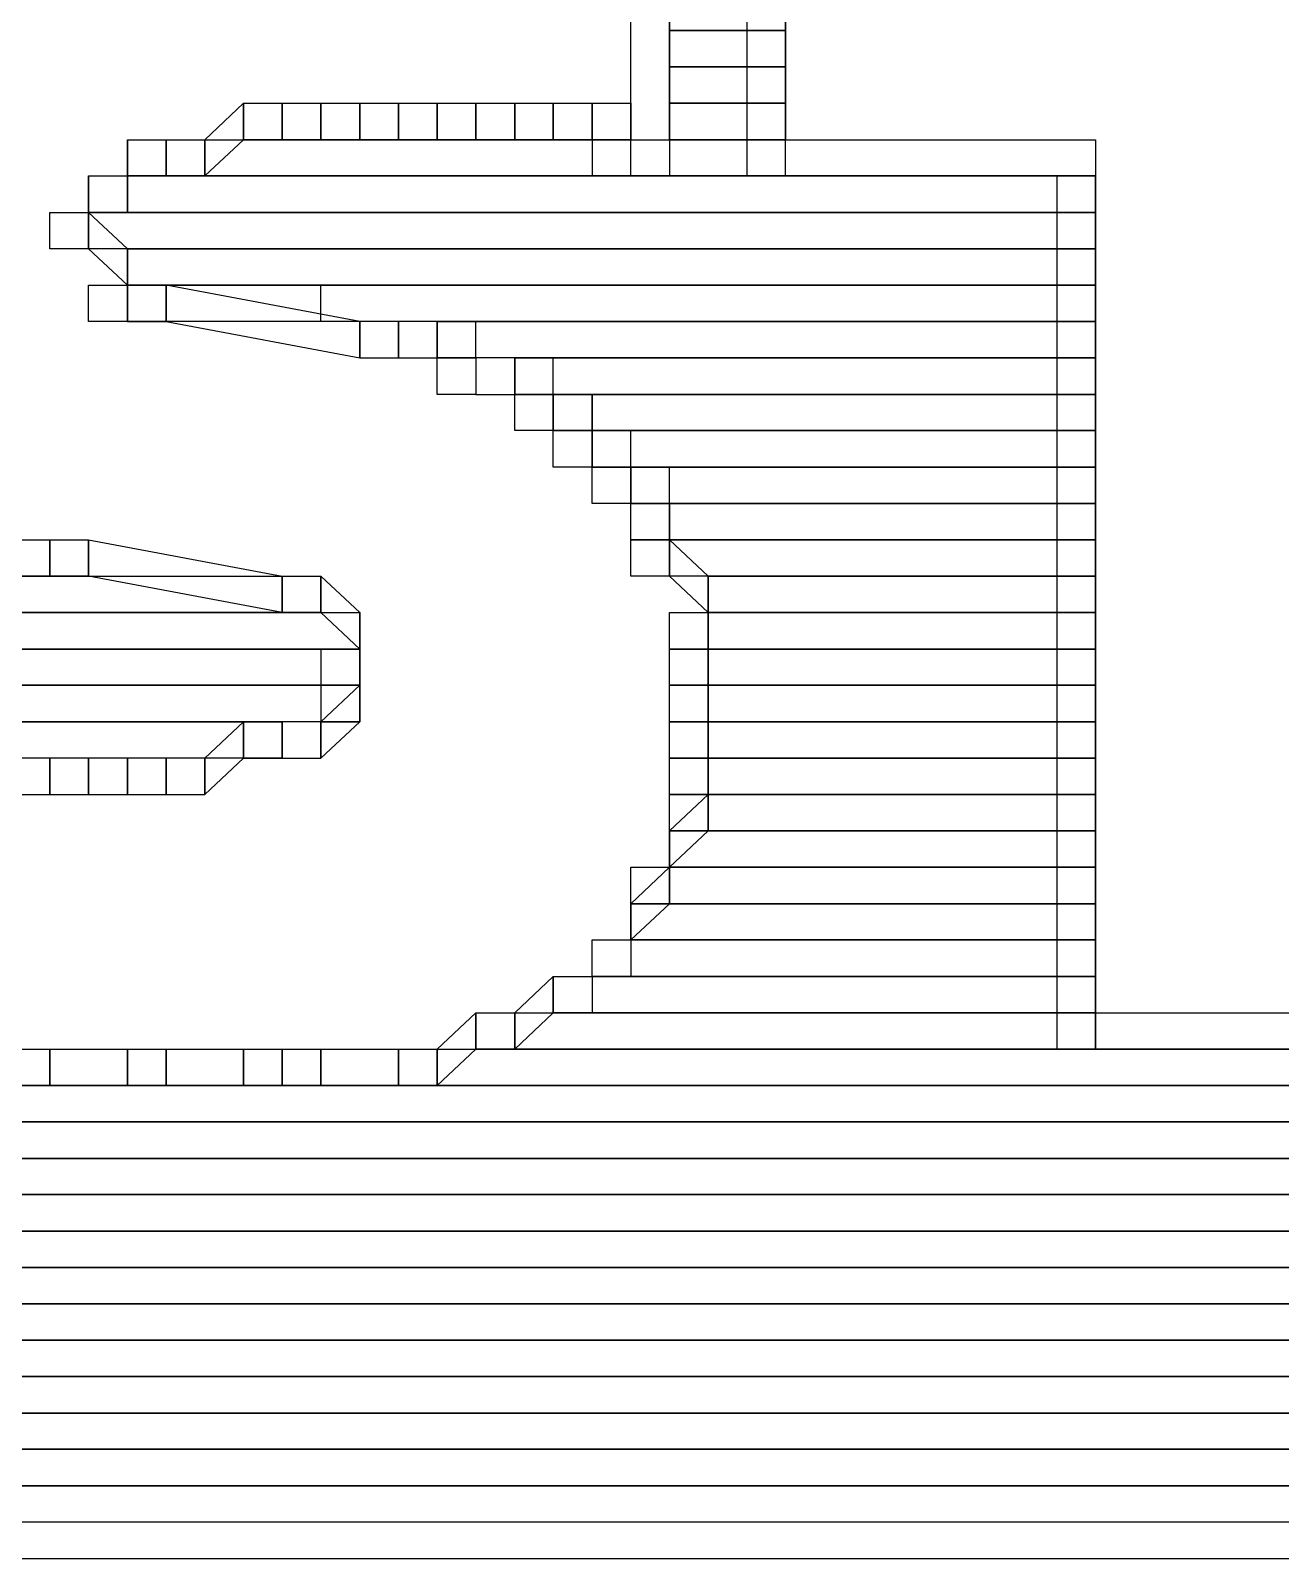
# Model space of a CAD drawing. Extents: x 0 to 841, y 0 to 594.
# Drawn here: x 676.16 to 682.89, y 97.95 to 106.17 of the extents above; entities that cross this region are included whole.
import ezdxf

# ---------------------------------------------------------------- set-up
doc = ezdxf.new("R2010")
doc.units = 0
doc.layers.add('01-LIN-025-A', color=7, linetype='Continuous')

msp = doc.modelspace()

# ---------------------------------------------------------------- linework, layer by layer
at = {"layer": '01-LIN-025-A'}
for points in [[(679.3921, 105.3874), (679.3921, 106.9535), (679.6008, 106.9535), (679.6008, 105.3874), (679.3921, 105.3874)], [(679.3921, 105.3874), (679.3921, 106.9535), (679.6008, 106.9535), (679.6008, 105.3874), (679.3921, 105.3874)], [(680.0173, 106.9535), (680.0173, 105.3874), (680.226, 105.3874), (680.226, 106.9535), (680.0173, 106.9535)], [(680.0173, 106.9535), (680.0173, 105.3874), (680.226, 105.3874), (680.226, 106.9535), (680.0173, 106.9535)], [(679.6008, 106.3661), (680.226, 106.3661), (680.226, 106.1701), (679.6008, 106.1701), (679.6008, 106.3661)], [(679.6008, 106.3661), (680.226, 106.3661), (680.226, 106.1701), (679.6008, 106.1701), (679.6008, 106.3661)], [(679.6008, 106.1701), (680.226, 106.1701), (680.226, 105.9748), (679.6008, 105.9748), (679.6008, 106.1701)], [(679.6008, 106.1701), (680.226, 106.1701), (680.226, 105.9748), (679.6008, 105.9748), (679.6008, 106.1701)], [(679.6008, 105.9748), (680.226, 105.9748), (680.226, 105.7787), (679.6008, 105.7787), (679.6008, 105.9748)], [(679.6008, 105.9748), (680.226, 105.9748), (680.226, 105.7787), (679.6008, 105.7787), (679.6008, 105.9748)], [(679.6008, 105.9748), (680.226, 105.9748), (680.226, 105.7787), (679.6008, 105.7787), (679.6008, 105.9748)], [(679.6008, 105.9748), (680.226, 105.9748), (680.226, 105.7787), (679.6008, 105.7787), (679.6008, 105.9748)], [(677.1, 105.5827), (677.3087, 105.7787), (677.3087, 105.5827), (677.1, 105.3874), (677.1, 105.5827)], [(677.1, 105.5827), (677.3087, 105.7787), (677.3087, 105.5827), (677.1, 105.3874), (677.1, 105.5827)], [(677.3087, 105.7787), (677.5173, 105.7787), (677.5173, 105.5827), (677.3087, 105.5827), (677.3087, 105.7787)], [(677.3087, 105.7787), (679.1843, 105.7787), (679.1843, 105.5827), (677.3087, 105.5827), (677.3087, 105.7787)], [(677.3087, 105.7787), (677.5173, 105.7787), (677.5173, 105.5827), (677.3087, 105.5827), (677.3087, 105.7787)], [(677.3087, 105.7787), (679.1843, 105.7787), (679.1843, 105.5827), (677.3087, 105.5827), (677.3087, 105.7787)], [(677.5173, 105.7787), (677.5173, 105.7787), (677.5173, 105.5827), (677.5173, 105.5827), (677.5173, 105.7787)], [(677.5173, 105.7787), (677.7252, 105.7787), (677.7252, 105.5827), (677.5173, 105.5827), (677.5173, 105.7787)], [(677.5173, 105.7787), (677.5173, 105.7787), (677.5173, 105.5827), (677.5173, 105.5827), (677.5173, 105.7787)], [(677.5173, 105.7787), (677.7252, 105.7787), (677.7252, 105.5827), (677.5173, 105.5827), (677.5173, 105.7787)], [(677.7252, 105.7787), (677.9339, 105.7787), (677.9339, 105.5827), (677.7252, 105.5827), (677.7252, 105.7787)], [(677.7252, 105.7787), (677.9339, 105.7787), (677.9339, 105.5827), (677.7252, 105.5827), (677.7252, 105.7787)], [(677.9339, 105.7787), (678.1425, 105.7787), (678.1425, 105.5827), (677.9339, 105.5827), (677.9339, 105.7787)], [(677.9339, 105.7787), (678.1425, 105.7787), (678.1425, 105.5827), (677.9339, 105.5827), (677.9339, 105.7787)], [(678.1425, 105.7787), (678.3504, 105.7787), (678.3504, 105.5827), (678.1425, 105.5827), (678.1425, 105.7787)], [(678.1425, 105.7787), (678.3504, 105.7787), (678.3504, 105.5827), (678.1425, 105.5827), (678.1425, 105.7787)], [(678.3504, 105.7787), (678.3504, 105.7787), (678.3504, 105.5827), (678.3504, 105.5827), (678.3504, 105.7787)], [(678.3504, 105.7787), (678.5591, 105.7787), (678.5591, 105.5827), (678.3504, 105.5827), (678.3504, 105.7787)], [(678.3504, 105.7787), (678.3504, 105.7787), (678.3504, 105.5827), (678.3504, 105.5827), (678.3504, 105.7787)], [(678.3504, 105.7787), (678.5591, 105.7787), (678.5591, 105.5827), (678.3504, 105.5827), (678.3504, 105.7787)], [(678.5591, 105.7787), (678.7677, 105.7787), (678.7677, 105.5827), (678.5591, 105.5827), (678.5591, 105.7787)], [(678.5591, 105.7787), (678.7677, 105.7787), (678.7677, 105.5827), (678.5591, 105.5827), (678.5591, 105.7787)], [(678.7677, 105.7787), (678.9756, 105.7787), (678.9756, 105.5827), (678.7677, 105.5827), (678.7677, 105.7787)], [(678.7677, 105.7787), (678.9756, 105.7787), (678.9756, 105.5827), (678.7677, 105.5827), (678.7677, 105.7787)], [(678.9756, 105.7787), (679.1843, 105.7787), (679.1843, 105.5827), (678.9756, 105.5827), (678.9756, 105.7787)], [(678.9756, 105.7787), (679.1843, 105.7787), (679.1843, 105.5827), (678.9756, 105.5827), (678.9756, 105.7787)], [(679.1843, 105.7787), (679.3921, 105.7787), (679.3921, 105.5827), (679.1843, 105.5827), (679.1843, 105.7787)], [(679.1843, 105.7787), (679.3921, 105.7787), (679.3921, 105.5827), (679.1843, 105.5827), (679.1843, 105.7787)], [(679.6008, 105.7787), (680.226, 105.7787), (680.226, 105.5827), (679.6008, 105.5827), (679.6008, 105.7787)], [(679.6008, 105.7787), (680.226, 105.7787), (680.226, 105.5827), (679.6008, 105.5827), (679.6008, 105.7787)], [(676.6835, 105.5827), (676.6835, 105.5827), (676.6835, 105.3874), (676.6835, 105.3874), (676.6835, 105.5827)], [(676.6835, 105.5827), (676.6835, 105.5827), (676.6835, 105.3874), (676.6835, 105.3874), (676.6835, 105.5827)], [(676.6835, 105.5827), (676.6835, 105.5827), (676.6835, 105.3874), (676.6835, 105.3874), (676.6835, 105.5827)], [(676.6835, 105.5827), (676.8921, 105.5827), (676.8921, 105.3874), (676.6835, 105.3874), (676.6835, 105.5827)], [(676.6835, 105.5827), (681.8929, 105.5827), (681.8929, 105.3874), (676.6835, 105.3874), (676.6835, 105.5827)], [(676.6835, 105.5827), (676.6835, 105.5827), (676.6835, 105.3874), (676.6835, 105.3874), (676.6835, 105.5827)], [(676.6835, 105.5827), (676.6835, 105.5827), (676.6835, 105.3874), (676.6835, 105.3874), (676.6835, 105.5827)], [(676.6835, 105.5827), (676.6835, 105.5827), (676.6835, 105.3874), (676.6835, 105.3874), (676.6835, 105.5827)], [(676.6835, 105.5827), (676.8921, 105.5827), (676.8921, 105.3874), (676.6835, 105.3874), (676.6835, 105.5827)], [(676.6835, 105.5827), (681.8929, 105.5827), (681.8929, 105.3874), (676.6835, 105.3874), (676.6835, 105.5827)], [(676.8921, 105.5827), (676.8921, 105.5827), (676.8921, 105.3874), (676.8921, 105.3874), (676.8921, 105.5827)], [(676.8921, 105.5827), (676.8921, 105.5827), (676.8921, 105.3874), (676.8921, 105.3874), (676.8921, 105.5827)], [(676.8921, 105.5827), (677.1, 105.5827), (677.1, 105.3874), (676.8921, 105.3874), (676.8921, 105.5827)], [(676.8921, 105.5827), (676.8921, 105.5827), (676.8921, 105.3874), (676.8921, 105.3874), (676.8921, 105.5827)], [(676.8921, 105.5827), (676.8921, 105.5827), (676.8921, 105.3874), (676.8921, 105.3874), (676.8921, 105.5827)], [(676.8921, 105.5827), (677.1, 105.5827), (677.1, 105.3874), (676.8921, 105.3874), (676.8921, 105.5827)], [(679.1843, 105.5827), (679.1843, 105.3874), (679.3921, 105.3874), (679.3921, 105.5827), (679.1843, 105.5827)], [(679.1843, 105.5827), (679.1843, 105.3874), (679.3921, 105.3874), (679.3921, 105.5827), (679.1843, 105.5827)], [(679.3921, 105.5827), (679.6008, 105.5827), (679.6008, 105.3874), (679.3921, 105.3874), (679.3921, 105.5827)], [(679.3921, 105.5827), (679.6008, 105.5827), (679.6008, 105.3874), (679.3921, 105.3874), (679.3921, 105.5827)], [(680.226, 105.5827), (681.8929, 105.5827), (681.8929, 105.3874), (680.226, 105.3874), (680.226, 105.5827)], [(680.226, 105.5827), (681.8929, 105.5827), (681.8929, 105.3874), (680.226, 105.3874), (680.226, 105.5827)], [(676.4748, 105.3874), (676.4748, 105.3874), (676.4748, 105.1913), (676.4748, 105.1913), (676.4748, 105.3874)], [(676.4748, 105.3874), (676.6835, 105.3874), (676.6835, 105.1913), (676.4748, 105.1913), (676.4748, 105.3874)], [(676.4748, 105.1913), (676.4748, 105.3874), (676.6835, 105.3874), (676.6835, 105.1913), (676.4748, 105.1913)], [(676.4748, 105.3874), (676.4748, 105.3874), (676.4748, 105.1913), (676.4748, 105.1913), (676.4748, 105.3874)], [(676.4748, 105.3874), (676.6835, 105.3874), (676.6835, 105.1913), (676.4748, 105.1913), (676.4748, 105.3874)], [(676.4748, 105.1913), (676.4748, 105.3874), (676.6835, 105.3874), (676.6835, 105.1913), (676.4748, 105.1913)], [(676.6835, 105.3874), (676.6835, 105.3874), (676.6835, 105.1913), (676.6835, 105.1913), (676.6835, 105.3874)], [(676.6835, 105.3874), (676.6835, 105.3874), (676.6835, 105.1913), (676.6835, 105.1913), (676.6835, 105.3874)], [(676.6835, 105.3874), (681.8929, 105.3874), (681.8929, 105.1913), (676.6835, 105.1913), (676.6835, 105.3874)], [(676.6835, 105.3874), (676.6835, 105.3874), (676.6835, 105.1913), (676.6835, 105.1913), (676.6835, 105.3874)], [(676.6835, 105.3874), (676.6835, 105.3874), (676.6835, 105.1913), (676.6835, 105.1913), (676.6835, 105.3874)], [(676.6835, 105.3874), (681.8929, 105.3874), (681.8929, 105.1913), (676.6835, 105.1913), (676.6835, 105.3874)], [(681.685, 105.3874), (681.685, 100.6874), (681.8929, 100.6874), (681.8929, 105.3874), (681.685, 105.3874)], [(681.685, 105.3874), (681.685, 100.6874), (681.8929, 100.6874), (681.8929, 105.3874), (681.685, 105.3874)], [(676.2669, 104.9953), (676.2669, 105.1913), (676.4748, 105.1913), (676.4748, 104.9953), (676.2669, 104.9953)], [(676.2669, 104.9953), (676.2669, 105.1913), (676.4748, 105.1913), (676.4748, 104.9953), (676.2669, 104.9953)], [(676.6835, 104.9953), (676.4748, 105.1913), (676.4748, 104.9953), (676.6835, 104.7992), (676.6835, 104.9953)], [(676.4748, 105.1913), (676.4748, 105.1913), (676.4748, 104.9953), (676.4748, 104.9953), (676.4748, 105.1913)], [(676.4748, 105.1913), (676.4748, 105.1913), (676.4748, 104.9953), (676.4748, 104.9953), (676.4748, 105.1913)], [(676.4748, 105.1913), (676.4748, 105.1913), (676.4748, 104.9953), (676.4748, 104.9953), (676.4748, 105.1913)], [(676.4748, 105.1913), (681.8929, 105.1913), (681.8929, 104.9953), (676.4748, 104.9953), (676.4748, 105.1913)], [(676.6835, 104.9953), (676.4748, 105.1913), (676.4748, 104.9953), (676.6835, 104.7992), (676.6835, 104.9953)], [(676.4748, 105.1913), (676.4748, 105.1913), (676.4748, 104.9953), (676.4748, 104.9953), (676.4748, 105.1913)], [(676.4748, 105.1913), (676.4748, 105.1913), (676.4748, 104.9953), (676.4748, 104.9953), (676.4748, 105.1913)], [(676.4748, 105.1913), (676.4748, 105.1913), (676.4748, 104.9953), (676.4748, 104.9953), (676.4748, 105.1913)], [(676.4748, 105.1913), (681.8929, 105.1913), (681.8929, 104.9953), (676.4748, 104.9953), (676.4748, 105.1913)], [(676.6835, 104.9953), (676.6835, 104.9953), (676.6835, 104.7992), (676.6835, 104.7992), (676.6835, 104.9953)], [(676.6835, 104.9953), (676.6835, 104.9953), (676.6835, 104.7992), (676.6835, 104.7992), (676.6835, 104.9953)], [(676.6835, 104.9953), (676.6835, 104.9953), (676.6835, 104.7992), (676.6835, 104.7992), (676.6835, 104.9953)], [(676.6835, 104.9953), (676.6835, 104.9953), (676.6835, 104.7992), (676.6835, 104.7992), (676.6835, 104.9953)], [(676.6835, 104.9953), (676.6835, 104.9953), (676.6835, 104.7992), (676.6835, 104.7992), (676.6835, 104.9953)], [(676.6835, 104.9953), (681.8929, 104.9953), (681.8929, 104.7992), (676.6835, 104.7992), (676.6835, 104.9953)], [(676.6835, 104.9953), (676.6835, 104.9953), (676.6835, 104.7992), (676.6835, 104.7992), (676.6835, 104.9953)], [(676.6835, 104.9953), (676.6835, 104.9953), (676.6835, 104.7992), (676.6835, 104.7992), (676.6835, 104.9953)], [(676.6835, 104.9953), (676.6835, 104.9953), (676.6835, 104.7992), (676.6835, 104.7992), (676.6835, 104.9953)], [(676.6835, 104.9953), (676.6835, 104.9953), (676.6835, 104.7992), (676.6835, 104.7992), (676.6835, 104.9953)], [(676.6835, 104.9953), (676.6835, 104.9953), (676.6835, 104.7992), (676.6835, 104.7992), (676.6835, 104.9953)], [(676.6835, 104.9953), (681.8929, 104.9953), (681.8929, 104.7992), (676.6835, 104.7992), (676.6835, 104.9953)], [(676.4748, 104.6039), (676.4748, 104.7992), (676.6835, 104.7992), (676.6835, 104.6039), (676.4748, 104.6039)], [(676.4748, 104.6039), (676.4748, 104.7992), (676.6835, 104.7992), (676.6835, 104.6039), (676.4748, 104.6039)], [(676.8921, 104.7992), (676.6835, 104.7992), (676.6835, 104.6039), (676.8921, 104.6039), (676.8921, 104.7992)], [(676.6835, 104.7992), (681.8929, 104.7992), (681.8929, 104.6039), (676.6835, 104.6039), (676.6835, 104.7992)], [(676.8921, 104.7992), (676.6835, 104.7992), (676.6835, 104.6039), (676.8921, 104.6039), (676.8921, 104.7992)], [(676.6835, 104.7992), (681.8929, 104.7992), (681.8929, 104.6039), (676.6835, 104.6039), (676.6835, 104.7992)], [(677.9339, 104.6039), (676.8921, 104.7992), (676.8921, 104.6039), (677.9339, 104.4079), (677.9339, 104.6039)], [(676.8921, 104.7992), (676.8921, 104.7992), (676.8921, 104.6039), (676.8921, 104.6039), (676.8921, 104.7992)], [(676.8921, 104.7992), (676.8921, 104.7992), (676.8921, 104.6039), (676.8921, 104.6039), (676.8921, 104.7992)], [(677.9339, 104.6039), (676.8921, 104.7992), (676.8921, 104.6039), (677.9339, 104.4079), (677.9339, 104.6039)], [(676.8921, 104.7992), (676.8921, 104.7992), (676.8921, 104.6039), (676.8921, 104.6039), (676.8921, 104.7992)], [(676.8921, 104.7992), (676.8921, 104.7992), (676.8921, 104.6039), (676.8921, 104.6039), (676.8921, 104.7992)], [(677.7252, 104.7992), (681.8929, 104.7992), (681.8929, 104.6039), (677.7252, 104.6039), (677.7252, 104.7992)], [(677.7252, 104.7992), (681.8929, 104.7992), (681.8929, 104.6039), (677.7252, 104.6039), (677.7252, 104.7992)], [(678.1425, 104.6039), (677.9339, 104.6039), (677.9339, 104.4079), (678.1425, 104.4079), (678.1425, 104.6039)], [(678.1425, 104.6039), (677.9339, 104.6039), (677.9339, 104.4079), (678.1425, 104.4079), (678.1425, 104.6039)], [(678.3504, 104.6039), (678.1425, 104.6039), (678.1425, 104.4079), (678.3504, 104.4079), (678.3504, 104.6039)], [(678.1425, 104.6039), (678.1425, 104.6039), (678.1425, 104.4079), (678.1425, 104.4079), (678.1425, 104.6039)], [(678.3504, 104.6039), (678.1425, 104.6039), (678.1425, 104.4079), (678.3504, 104.4079), (678.3504, 104.6039)], [(678.1425, 104.6039), (678.1425, 104.6039), (678.1425, 104.4079), (678.1425, 104.4079), (678.1425, 104.6039)], [(678.5591, 104.6039), (678.3504, 104.6039), (678.3504, 104.4079), (678.5591, 104.4079), (678.5591, 104.6039)], [(678.3504, 104.6039), (678.3504, 104.6039), (678.3504, 104.4079), (678.3504, 104.4079), (678.3504, 104.6039)], [(678.3504, 104.6039), (678.3504, 104.6039), (678.3504, 104.4079), (678.3504, 104.4079), (678.3504, 104.6039)], [(678.3504, 104.6039), (681.8929, 104.6039), (681.8929, 104.4079), (678.3504, 104.4079), (678.3504, 104.6039)], [(678.5591, 104.6039), (678.3504, 104.6039), (678.3504, 104.4079), (678.5591, 104.4079), (678.5591, 104.6039)], [(678.3504, 104.6039), (678.3504, 104.6039), (678.3504, 104.4079), (678.3504, 104.4079), (678.3504, 104.6039)], [(678.3504, 104.6039), (678.3504, 104.6039), (678.3504, 104.4079), (678.3504, 104.4079), (678.3504, 104.6039)], [(678.3504, 104.6039), (681.8929, 104.6039), (681.8929, 104.4079), (678.3504, 104.4079), (678.3504, 104.6039)], [(678.3504, 104.2118), (678.3504, 104.4079), (678.5591, 104.4079), (678.5591, 104.2118), (678.3504, 104.2118)], [(678.3504, 104.2118), (678.3504, 104.4079), (678.5591, 104.4079), (678.5591, 104.2118), (678.3504, 104.2118)], [(678.7677, 104.4079), (678.5591, 104.4079), (678.5591, 104.2118), (678.7677, 104.2118), (678.7677, 104.4079)], [(678.7677, 104.4079), (678.5591, 104.4079), (678.5591, 104.2118), (678.7677, 104.2118), (678.7677, 104.4079)], [(678.9756, 104.4079), (678.7677, 104.4079), (678.7677, 104.2118), (678.9756, 104.2118), (678.9756, 104.4079)], [(678.7677, 104.4079), (678.7677, 104.4079), (678.7677, 104.2118), (678.7677, 104.2118), (678.7677, 104.4079)], [(678.7677, 104.4079), (681.8929, 104.4079), (681.8929, 104.2118), (678.7677, 104.2118), (678.7677, 104.4079)], [(678.9756, 104.4079), (678.7677, 104.4079), (678.7677, 104.2118), (678.9756, 104.2118), (678.9756, 104.4079)], [(678.7677, 104.4079), (678.7677, 104.4079), (678.7677, 104.2118), (678.7677, 104.2118), (678.7677, 104.4079)], [(678.7677, 104.4079), (681.8929, 104.4079), (681.8929, 104.2118), (678.7677, 104.2118), (678.7677, 104.4079)], [(678.7677, 104.0165), (678.7677, 104.2118), (678.9756, 104.2118), (678.9756, 104.0165), (678.7677, 104.0165)], [(678.7677, 104.0165), (678.7677, 104.2118), (678.9756, 104.2118), (678.9756, 104.0165), (678.7677, 104.0165)], [(679.1843, 104.2118), (678.9756, 104.2118), (678.9756, 104.0165), (679.1843, 104.0165), (679.1843, 104.2118)], [(678.9756, 104.2118), (681.8929, 104.2118), (681.8929, 104.0165), (678.9756, 104.0165), (678.9756, 104.2118)], [(679.1843, 104.2118), (678.9756, 104.2118), (678.9756, 104.0165), (679.1843, 104.0165), (679.1843, 104.2118)], [(678.9756, 104.2118), (681.8929, 104.2118), (681.8929, 104.0165), (678.9756, 104.0165), (678.9756, 104.2118)], [(679.1843, 104.2118), (679.1843, 104.2118), (679.1843, 104.0165), (679.1843, 104.0165), (679.1843, 104.2118)], [(679.1843, 104.2118), (679.1843, 104.2118), (679.1843, 104.0165), (679.1843, 104.0165), (679.1843, 104.2118)], [(678.9756, 103.8205), (678.9756, 104.0165), (679.1843, 104.0165), (679.1843, 103.8205), (678.9756, 103.8205)], [(678.9756, 103.8205), (678.9756, 104.0165), (679.1843, 104.0165), (679.1843, 103.8205), (678.9756, 103.8205)], [(679.3921, 104.0165), (679.1843, 104.0165), (679.1843, 103.8205), (679.3921, 103.8205), (679.3921, 104.0165)], [(679.1843, 104.0165), (681.8929, 104.0165), (681.8929, 103.8205), (679.1843, 103.8205), (679.1843, 104.0165)], [(679.3921, 104.0165), (679.1843, 104.0165), (679.1843, 103.8205), (679.3921, 103.8205), (679.3921, 104.0165)], [(679.1843, 104.0165), (681.8929, 104.0165), (681.8929, 103.8205), (679.1843, 103.8205), (679.1843, 104.0165)], [(679.1843, 103.6244), (679.1843, 103.8205), (679.3921, 103.8205), (679.3921, 103.6244), (679.1843, 103.6244)], [(679.1843, 103.6244), (679.1843, 103.8205), (679.3921, 103.8205), (679.3921, 103.6244), (679.1843, 103.6244)], [(679.6008, 103.8205), (679.3921, 103.8205), (679.3921, 103.6244), (679.6008, 103.6244), (679.6008, 103.8205)], [(679.3921, 103.8205), (679.3921, 103.8205), (679.3921, 103.6244), (679.3921, 103.6244), (679.3921, 103.8205)], [(679.3921, 103.8205), (681.8929, 103.8205), (681.8929, 103.6244), (679.3921, 103.6244), (679.3921, 103.8205)], [(679.6008, 103.8205), (679.3921, 103.8205), (679.3921, 103.6244), (679.6008, 103.6244), (679.6008, 103.8205)], [(679.3921, 103.8205), (679.3921, 103.8205), (679.3921, 103.6244), (679.3921, 103.6244), (679.3921, 103.8205)], [(679.3921, 103.8205), (681.8929, 103.8205), (681.8929, 103.6244), (679.3921, 103.6244), (679.3921, 103.8205)], [(679.6008, 103.8205), (681.8929, 103.8205), (681.8929, 103.6244), (679.6008, 103.6244), (679.6008, 103.8205)], [(679.6008, 103.8205), (681.8929, 103.8205), (681.8929, 103.6244), (679.6008, 103.6244), (679.6008, 103.8205)], [(679.3921, 103.4283), (679.3921, 103.6244), (679.6008, 103.6244), (679.6008, 103.4283), (679.3921, 103.4283)], [(679.3921, 103.4283), (679.3921, 103.6244), (679.6008, 103.6244), (679.6008, 103.4283), (679.3921, 103.4283)], [(679.6008, 103.6244), (679.6008, 103.6244), (679.6008, 103.4283), (679.6008, 103.4283), (679.6008, 103.6244)], [(679.6008, 103.6244), (681.8929, 103.6244), (681.8929, 103.4283), (679.6008, 103.4283), (679.6008, 103.6244)], [(679.6008, 103.6244), (679.6008, 103.6244), (679.6008, 103.4283), (679.6008, 103.4283), (679.6008, 103.6244)], [(679.6008, 103.6244), (681.8929, 103.6244), (681.8929, 103.4283), (679.6008, 103.4283), (679.6008, 103.6244)], [(672.0992, 103.4283), (676.4748, 103.4283), (676.4748, 103.2331), (672.0992, 103.2331), (672.0992, 103.4283)], [(672.0992, 103.4283), (676.4748, 103.4283), (676.4748, 103.2331), (672.0992, 103.2331), (672.0992, 103.4283)], [(676.0583, 103.4283), (676.2669, 103.4283), (676.2669, 103.2331), (676.0583, 103.2331), (676.0583, 103.4283)], [(676.0583, 103.4283), (676.2669, 103.4283), (676.2669, 103.2331), (676.0583, 103.2331), (676.0583, 103.4283)], [(676.2669, 103.4283), (676.2669, 103.4283), (676.2669, 103.2331), (676.2669, 103.2331), (676.2669, 103.4283)], [(676.2669, 103.4283), (676.4748, 103.4283), (676.4748, 103.2331), (676.2669, 103.2331), (676.2669, 103.4283)], [(676.2669, 103.4283), (676.2669, 103.4283), (676.2669, 103.2331), (676.2669, 103.2331), (676.2669, 103.4283)], [(676.2669, 103.4283), (676.4748, 103.4283), (676.4748, 103.2331), (676.2669, 103.2331), (676.2669, 103.4283)], [(676.4748, 103.4283), (676.4748, 103.4283), (676.4748, 103.2331), (676.4748, 103.2331), (676.4748, 103.4283)], [(676.4748, 103.4283), (677.5173, 103.2331), (677.5173, 103.037), (676.4748, 103.2331), (676.4748, 103.4283)], [(676.4748, 103.4283), (676.4748, 103.4283), (676.4748, 103.2331), (676.4748, 103.2331), (676.4748, 103.4283)], [(676.4748, 103.4283), (677.5173, 103.2331), (677.5173, 103.037), (676.4748, 103.2331), (676.4748, 103.4283)], [(679.3921, 103.2331), (679.3921, 103.4283), (679.6008, 103.4283), (679.6008, 103.2331), (679.3921, 103.2331)], [(679.3921, 103.2331), (679.3921, 103.4283), (679.6008, 103.4283), (679.6008, 103.2331), (679.3921, 103.2331)], [(679.8094, 103.2331), (679.6008, 103.4283), (679.6008, 103.2331), (679.8094, 103.037), (679.8094, 103.2331)], [(679.6008, 103.4283), (679.6008, 103.4283), (679.6008, 103.2331), (679.6008, 103.2331), (679.6008, 103.4283)], [(679.6008, 103.4283), (681.8929, 103.4283), (681.8929, 103.2331), (679.6008, 103.2331), (679.6008, 103.4283)], [(679.8094, 103.2331), (679.6008, 103.4283), (679.6008, 103.2331), (679.8094, 103.037), (679.8094, 103.2331)], [(679.6008, 103.4283), (679.6008, 103.4283), (679.6008, 103.2331), (679.6008, 103.2331), (679.6008, 103.4283)], [(679.6008, 103.4283), (681.8929, 103.4283), (681.8929, 103.2331), (679.6008, 103.2331), (679.6008, 103.4283)], [(672.0992, 103.2331), (677.5173, 103.2331), (677.5173, 103.037), (672.0992, 103.037), (672.0992, 103.2331)], [(672.0992, 103.2331), (677.5173, 103.2331), (677.5173, 103.037), (672.0992, 103.037), (672.0992, 103.2331)], [(677.5173, 103.2331), (677.7252, 103.2331), (677.7252, 103.037), (677.5173, 103.037), (677.5173, 103.2331)], [(677.5173, 103.2331), (677.7252, 103.2331), (677.7252, 103.037), (677.5173, 103.037), (677.5173, 103.2331)], [(677.7252, 103.2331), (677.7252, 103.2331), (677.7252, 103.037), (677.7252, 103.037), (677.7252, 103.2331)], [(677.7252, 103.2331), (677.7252, 103.2331), (677.7252, 103.037), (677.7252, 103.037), (677.7252, 103.2331)], [(677.7252, 103.2331), (677.7252, 103.2331), (677.7252, 103.037), (677.7252, 103.037), (677.7252, 103.2331)], [(677.7252, 103.2331), (677.7252, 103.2331), (677.7252, 103.037), (677.7252, 103.037), (677.7252, 103.2331)], [(677.7252, 103.2331), (677.9339, 103.037), (677.9339, 102.8409), (677.7252, 103.037), (677.7252, 103.2331)], [(677.7252, 103.2331), (677.7252, 103.2331), (677.7252, 103.037), (677.7252, 103.037), (677.7252, 103.2331)], [(677.7252, 103.2331), (677.7252, 103.2331), (677.7252, 103.037), (677.7252, 103.037), (677.7252, 103.2331)], [(677.7252, 103.2331), (677.7252, 103.2331), (677.7252, 103.037), (677.7252, 103.037), (677.7252, 103.2331)], [(677.7252, 103.2331), (677.7252, 103.2331), (677.7252, 103.037), (677.7252, 103.037), (677.7252, 103.2331)], [(677.7252, 103.2331), (677.9339, 103.037), (677.9339, 102.8409), (677.7252, 103.037), (677.7252, 103.2331)], [(679.8094, 103.2331), (679.8094, 103.2331), (679.8094, 103.037), (679.8094, 103.037), (679.8094, 103.2331)], [(679.8094, 103.2331), (681.8929, 103.2331), (681.8929, 103.037), (679.8094, 103.037), (679.8094, 103.2331)], [(679.8094, 103.2331), (679.8094, 103.2331), (679.8094, 103.037), (679.8094, 103.037), (679.8094, 103.2331)], [(679.8094, 103.2331), (681.8929, 103.2331), (681.8929, 103.037), (679.8094, 103.037), (679.8094, 103.2331)], [(672.0992, 103.037), (677.9339, 103.037), (677.9339, 102.8409), (672.0992, 102.8409), (672.0992, 103.037)], [(672.0992, 103.037), (677.9339, 103.037), (677.9339, 102.8409), (672.0992, 102.8409), (672.0992, 103.037)], [(677.9339, 103.037), (677.9339, 103.037), (677.9339, 102.8409), (677.9339, 102.8409), (677.9339, 103.037)], [(677.9339, 103.037), (677.9339, 103.037), (677.9339, 102.8409), (677.9339, 102.8409), (677.9339, 103.037)], [(677.9339, 103.037), (677.9339, 103.037), (677.9339, 102.8409), (677.9339, 102.8409), (677.9339, 103.037)], [(677.9339, 103.037), (677.9339, 103.037), (677.9339, 102.8409), (677.9339, 102.8409), (677.9339, 103.037)], [(677.9339, 103.037), (677.9339, 103.037), (677.9339, 102.8409), (677.9339, 102.8409), (677.9339, 103.037)], [(677.9339, 103.037), (677.9339, 103.037), (677.9339, 102.8409), (677.9339, 102.8409), (677.9339, 103.037)], [(677.9339, 103.037), (677.9339, 103.037), (677.9339, 102.8409), (677.9339, 102.8409), (677.9339, 103.037)], [(677.9339, 103.037), (677.9339, 103.037), (677.9339, 102.8409), (677.9339, 102.8409), (677.9339, 103.037)], [(679.6008, 102.8409), (679.6008, 103.037), (679.8094, 103.037), (679.8094, 102.8409), (679.6008, 102.8409)], [(679.6008, 102.8409), (679.6008, 103.037), (679.8094, 103.037), (679.8094, 102.8409), (679.6008, 102.8409)], [(679.8094, 103.037), (679.8094, 103.037), (679.8094, 102.8409), (679.8094, 102.8409), (679.8094, 103.037)], [(679.8094, 103.037), (681.8929, 103.037), (681.8929, 102.8409), (679.8094, 102.8409), (679.8094, 103.037)], [(679.8094, 103.037), (679.8094, 103.037), (679.8094, 102.8409), (679.8094, 102.8409), (679.8094, 103.037)], [(679.8094, 103.037), (681.8929, 103.037), (681.8929, 102.8409), (679.8094, 102.8409), (679.8094, 103.037)], [(671.8906, 102.8409), (677.9339, 102.8409), (677.9339, 102.6457), (671.8906, 102.6457), (671.8906, 102.8409)], [(671.8906, 102.8409), (677.9339, 102.8409), (677.9339, 102.6457), (671.8906, 102.6457), (671.8906, 102.8409)], [(677.7252, 102.8409), (677.7252, 102.6457), (677.9339, 102.6457), (677.9339, 102.8409), (677.7252, 102.8409)], [(677.7252, 102.8409), (677.7252, 102.6457), (677.9339, 102.6457), (677.9339, 102.8409), (677.7252, 102.8409)], [(677.9339, 102.8409), (677.9339, 102.8409), (677.9339, 102.6457), (677.9339, 102.6457), (677.9339, 102.8409)], [(677.9339, 102.8409), (677.9339, 102.8409), (677.9339, 102.6457), (677.9339, 102.6457), (677.9339, 102.8409)], [(677.9339, 102.8409), (677.9339, 102.8409), (677.9339, 102.6457), (677.9339, 102.6457), (677.9339, 102.8409)], [(677.9339, 102.8409), (677.9339, 102.8409), (677.9339, 102.6457), (677.9339, 102.6457), (677.9339, 102.8409)], [(677.9339, 102.8409), (677.9339, 102.8409), (677.9339, 102.6457), (677.9339, 102.6457), (677.9339, 102.8409)], [(677.9339, 102.8409), (677.9339, 102.8409), (677.9339, 102.6457), (677.9339, 102.6457), (677.9339, 102.8409)], [(679.6008, 102.6457), (679.6008, 102.8409), (679.8094, 102.8409), (679.8094, 102.6457), (679.6008, 102.6457)], [(679.6008, 102.6457), (679.6008, 102.8409), (679.8094, 102.8409), (679.8094, 102.6457), (679.6008, 102.6457)], [(679.8094, 102.8409), (679.8094, 102.8409), (679.8094, 102.6457), (679.8094, 102.6457), (679.8094, 102.8409)], [(679.8094, 102.8409), (681.8929, 102.8409), (681.8929, 102.6457), (679.8094, 102.6457), (679.8094, 102.8409)], [(679.8094, 102.8409), (679.8094, 102.8409), (679.8094, 102.6457), (679.8094, 102.6457), (679.8094, 102.8409)], [(679.8094, 102.8409), (681.8929, 102.8409), (681.8929, 102.6457), (679.8094, 102.6457), (679.8094, 102.8409)], [(671.8906, 102.6457), (677.9339, 102.6457), (677.9339, 102.4496), (671.8906, 102.4496), (671.8906, 102.6457)], [(671.8906, 102.6457), (677.9339, 102.6457), (677.9339, 102.4496), (671.8906, 102.4496), (671.8906, 102.6457)], [(671.8906, 102.6457), (677.9339, 102.6457), (677.9339, 102.4496), (671.8906, 102.4496), (671.8906, 102.6457)], [(671.8906, 102.6457), (677.9339, 102.6457), (677.9339, 102.4496), (671.8906, 102.4496), (671.8906, 102.6457)], [(677.7252, 102.6457), (677.7252, 102.4496), (677.9339, 102.4496), (677.9339, 102.6457), (677.7252, 102.6457)], [(677.9339, 102.6457), (677.7252, 102.4496), (677.7252, 102.2535), (677.9339, 102.4496), (677.9339, 102.6457)], [(677.7252, 102.6457), (677.7252, 102.4496), (677.9339, 102.4496), (677.9339, 102.6457), (677.7252, 102.6457)], [(677.9339, 102.6457), (677.7252, 102.4496), (677.7252, 102.2535), (677.9339, 102.4496), (677.9339, 102.6457)], [(677.9339, 102.6457), (677.9339, 102.6457), (677.9339, 102.4496), (677.9339, 102.4496), (677.9339, 102.6457)], [(677.9339, 102.6457), (677.9339, 102.6457), (677.9339, 102.4496), (677.9339, 102.4496), (677.9339, 102.6457)], [(677.9339, 102.6457), (677.9339, 102.6457), (677.9339, 102.4496), (677.9339, 102.4496), (677.9339, 102.6457)], [(677.9339, 102.6457), (677.9339, 102.6457), (677.9339, 102.4496), (677.9339, 102.4496), (677.9339, 102.6457)], [(677.9339, 102.6457), (677.9339, 102.6457), (677.9339, 102.4496), (677.9339, 102.4496), (677.9339, 102.6457)], [(677.9339, 102.6457), (677.9339, 102.6457), (677.9339, 102.4496), (677.9339, 102.4496), (677.9339, 102.6457)], [(677.9339, 102.6457), (677.9339, 102.6457), (677.9339, 102.4496), (677.9339, 102.4496), (677.9339, 102.6457)], [(677.9339, 102.6457), (677.9339, 102.6457), (677.9339, 102.4496), (677.9339, 102.4496), (677.9339, 102.6457)], [(679.6008, 102.4496), (679.6008, 102.6457), (679.8094, 102.6457), (679.8094, 102.4496), (679.6008, 102.4496)], [(679.6008, 102.4496), (679.6008, 102.6457), (679.8094, 102.6457), (679.8094, 102.4496), (679.6008, 102.4496)], [(679.8094, 102.6457), (679.8094, 102.6457), (679.8094, 102.4496), (679.8094, 102.4496), (679.8094, 102.6457)], [(679.8094, 102.6457), (681.8929, 102.6457), (681.8929, 102.4496), (679.8094, 102.4496), (679.8094, 102.6457)], [(679.8094, 102.6457), (681.8929, 102.6457), (681.8929, 102.4496), (679.8094, 102.4496), (679.8094, 102.6457)], [(679.8094, 102.6457), (679.8094, 102.6457), (679.8094, 102.4496), (679.8094, 102.4496), (679.8094, 102.6457)], [(679.8094, 102.6457), (681.8929, 102.6457), (681.8929, 102.4496), (679.8094, 102.4496), (679.8094, 102.6457)], [(679.8094, 102.6457), (681.8929, 102.6457), (681.8929, 102.4496), (679.8094, 102.4496), (679.8094, 102.6457)], [(675.0165, 102.4496), (677.5173, 102.4496), (677.5173, 102.2535), (675.0165, 102.2535), (675.0165, 102.4496)], [(675.0165, 102.4496), (677.5173, 102.4496), (677.5173, 102.2535), (675.0165, 102.2535), (675.0165, 102.4496)], [(677.3087, 102.4496), (677.1, 102.2535), (677.1, 102.0583), (677.3087, 102.2535), (677.3087, 102.4496)], [(677.3087, 102.4496), (677.1, 102.2535), (677.1, 102.0583), (677.3087, 102.2535), (677.3087, 102.4496)], [(677.5173, 102.4496), (677.3087, 102.4496), (677.3087, 102.2535), (677.5173, 102.2535), (677.5173, 102.4496)], [(677.5173, 102.4496), (677.3087, 102.4496), (677.3087, 102.2535), (677.5173, 102.2535), (677.5173, 102.4496)], [(677.7252, 102.4496), (677.5173, 102.4496), (677.5173, 102.2535), (677.7252, 102.2535), (677.7252, 102.4496)], [(677.5173, 102.4496), (677.5173, 102.4496), (677.5173, 102.2535), (677.5173, 102.2535), (677.5173, 102.4496)], [(677.7252, 102.4496), (677.5173, 102.4496), (677.5173, 102.2535), (677.7252, 102.2535), (677.7252, 102.4496)], [(677.5173, 102.4496), (677.5173, 102.4496), (677.5173, 102.2535), (677.5173, 102.2535), (677.5173, 102.4496)], [(677.7252, 102.4496), (677.7252, 102.4496), (677.7252, 102.2535), (677.7252, 102.2535), (677.7252, 102.4496)], [(677.7252, 102.4496), (677.7252, 102.4496), (677.7252, 102.2535), (677.7252, 102.2535), (677.7252, 102.4496)], [(677.7252, 102.4496), (677.7252, 102.4496), (677.7252, 102.2535), (677.7252, 102.2535), (677.7252, 102.4496)], [(677.7252, 102.4496), (677.7252, 102.4496), (677.7252, 102.2535), (677.7252, 102.2535), (677.7252, 102.4496)], [(677.7252, 102.4496), (677.7252, 102.4496), (677.7252, 102.2535), (677.7252, 102.2535), (677.7252, 102.4496)], [(677.7252, 102.4496), (677.7252, 102.4496), (677.7252, 102.2535), (677.7252, 102.2535), (677.7252, 102.4496)], [(677.7252, 102.4496), (677.7252, 102.4496), (677.7252, 102.2535), (677.7252, 102.2535), (677.7252, 102.4496)], [(677.7252, 102.4496), (677.7252, 102.4496), (677.7252, 102.2535), (677.7252, 102.2535), (677.7252, 102.4496)], [(679.6008, 102.2535), (679.6008, 102.4496), (679.8094, 102.4496), (679.8094, 102.2535), (679.6008, 102.2535)], [(679.6008, 102.2535), (679.6008, 102.4496), (679.8094, 102.4496), (679.8094, 102.2535), (679.6008, 102.2535)], [(679.8094, 102.4496), (679.8094, 102.4496), (679.8094, 102.2535), (679.8094, 102.2535), (679.8094, 102.4496)], [(679.8094, 102.4496), (681.8929, 102.4496), (681.8929, 102.2535), (679.8094, 102.2535), (679.8094, 102.4496)], [(679.8094, 102.4496), (679.8094, 102.4496), (679.8094, 102.2535), (679.8094, 102.2535), (679.8094, 102.4496)], [(679.8094, 102.4496), (681.8929, 102.4496), (681.8929, 102.2535), (679.8094, 102.2535), (679.8094, 102.4496)], [(676.2669, 102.2535), (676.0583, 102.2535), (676.0583, 102.0583), (676.2669, 102.0583), (676.2669, 102.2535)], [(676.2669, 102.2535), (676.0583, 102.2535), (676.0583, 102.0583), (676.2669, 102.0583), (676.2669, 102.2535)], [(676.4748, 102.2535), (676.2669, 102.2535), (676.2669, 102.0583), (676.4748, 102.0583), (676.4748, 102.2535)], [(676.4748, 102.2535), (676.2669, 102.2535), (676.2669, 102.0583), (676.4748, 102.0583), (676.4748, 102.2535)], [(676.6835, 102.2535), (676.4748, 102.2535), (676.4748, 102.0583), (676.6835, 102.0583), (676.6835, 102.2535)], [(676.4748, 102.2535), (676.4748, 102.2535), (676.4748, 102.0583), (676.4748, 102.0583), (676.4748, 102.2535)], [(676.6835, 102.2535), (676.4748, 102.2535), (676.4748, 102.0583), (676.6835, 102.0583), (676.6835, 102.2535)], [(676.4748, 102.2535), (676.4748, 102.2535), (676.4748, 102.0583), (676.4748, 102.0583), (676.4748, 102.2535)], [(676.8921, 102.2535), (676.6835, 102.2535), (676.6835, 102.0583), (676.8921, 102.0583), (676.8921, 102.2535)], [(676.8921, 102.2535), (676.6835, 102.2535), (676.6835, 102.0583), (676.8921, 102.0583), (676.8921, 102.2535)], [(677.1, 102.2535), (676.8921, 102.2535), (676.8921, 102.0583), (677.1, 102.0583), (677.1, 102.2535)], [(677.1, 102.2535), (676.8921, 102.2535), (676.8921, 102.0583), (677.1, 102.0583), (677.1, 102.2535)], [(679.6008, 102.0583), (679.6008, 102.2535), (679.8094, 102.2535), (679.8094, 102.0583), (679.6008, 102.0583)], [(679.6008, 102.0583), (679.6008, 102.2535), (679.8094, 102.2535), (679.8094, 102.0583), (679.6008, 102.0583)], [(679.8094, 102.2535), (679.8094, 102.2535), (679.8094, 102.0583), (679.8094, 102.0583), (679.8094, 102.2535)], [(679.8094, 102.2535), (681.8929, 102.2535), (681.8929, 102.0583), (679.8094, 102.0583), (679.8094, 102.2535)], [(679.8094, 102.2535), (679.8094, 102.2535), (679.8094, 102.0583), (679.8094, 102.0583), (679.8094, 102.2535)], [(679.8094, 102.2535), (681.8929, 102.2535), (681.8929, 102.0583), (679.8094, 102.0583), (679.8094, 102.2535)], [(679.6008, 101.8622), (679.8094, 102.0583), (679.8094, 101.8622), (679.6008, 101.6661), (679.6008, 101.8622)], [(679.6008, 101.8622), (679.6008, 102.0583), (679.8094, 102.0583), (679.8094, 101.8622), (679.6008, 101.8622)], [(679.6008, 101.8622), (679.8094, 102.0583), (679.8094, 101.8622), (679.6008, 101.6661), (679.6008, 101.8622)], [(679.6008, 101.8622), (679.6008, 102.0583), (679.8094, 102.0583), (679.8094, 101.8622), (679.6008, 101.8622)], [(679.8094, 102.0583), (679.8094, 102.0583), (679.8094, 101.8622), (679.8094, 101.8622), (679.8094, 102.0583)], [(679.8094, 102.0583), (681.8929, 102.0583), (681.8929, 101.8622), (679.8094, 101.8622), (679.8094, 102.0583)], [(679.8094, 102.0583), (679.8094, 102.0583), (679.8094, 101.8622), (679.8094, 101.8622), (679.8094, 102.0583)], [(679.8094, 102.0583), (681.8929, 102.0583), (681.8929, 101.8622), (679.8094, 101.8622), (679.8094, 102.0583)], [(679.6008, 101.8622), (679.6008, 101.8622), (679.6008, 101.6661), (679.6008, 101.6661), (679.6008, 101.8622)], [(679.6008, 101.8622), (681.8929, 101.8622), (681.8929, 101.6661), (679.6008, 101.6661), (679.6008, 101.8622)], [(679.6008, 101.8622), (679.6008, 101.8622), (679.6008, 101.6661), (679.6008, 101.6661), (679.6008, 101.8622)], [(679.6008, 101.8622), (681.8929, 101.8622), (681.8929, 101.6661), (679.6008, 101.6661), (679.6008, 101.8622)], [(679.3921, 101.4701), (679.6008, 101.6661), (679.6008, 101.4701), (679.3921, 101.2748), (679.3921, 101.4701)], [(679.3921, 101.4701), (679.3921, 101.6661), (679.6008, 101.6661), (679.6008, 101.4701), (679.3921, 101.4701)], [(679.3921, 101.4701), (679.6008, 101.6661), (679.6008, 101.4701), (679.3921, 101.2748), (679.3921, 101.4701)], [(679.3921, 101.4701), (679.3921, 101.6661), (679.6008, 101.6661), (679.6008, 101.4701), (679.3921, 101.4701)], [(679.6008, 101.6661), (679.6008, 101.6661), (679.6008, 101.4701), (679.6008, 101.4701), (679.6008, 101.6661)], [(679.6008, 101.6661), (681.8929, 101.6661), (681.8929, 101.4701), (679.6008, 101.4701), (679.6008, 101.6661)], [(679.6008, 101.6661), (681.8929, 101.6661), (681.8929, 101.4701), (679.6008, 101.4701), (679.6008, 101.6661)], [(679.6008, 101.6661), (679.6008, 101.6661), (679.6008, 101.4701), (679.6008, 101.4701), (679.6008, 101.6661)], [(679.6008, 101.6661), (681.8929, 101.6661), (681.8929, 101.4701), (679.6008, 101.4701), (679.6008, 101.6661)], [(679.6008, 101.6661), (681.8929, 101.6661), (681.8929, 101.4701), (679.6008, 101.4701), (679.6008, 101.6661)], [(679.3921, 101.4701), (679.3921, 101.4701), (679.3921, 101.2748), (679.3921, 101.2748), (679.3921, 101.4701)], [(679.3921, 101.4701), (679.3921, 101.4701), (679.3921, 101.2748), (679.3921, 101.2748), (679.3921, 101.4701)], [(679.3921, 101.4701), (681.8929, 101.4701), (681.8929, 101.2748), (679.3921, 101.2748), (679.3921, 101.4701)], [(679.3921, 101.4701), (679.3921, 101.4701), (679.3921, 101.2748), (679.3921, 101.2748), (679.3921, 101.4701)], [(679.3921, 101.4701), (679.3921, 101.4701), (679.3921, 101.2748), (679.3921, 101.2748), (679.3921, 101.4701)], [(679.3921, 101.4701), (681.8929, 101.4701), (681.8929, 101.2748), (679.3921, 101.2748), (679.3921, 101.4701)], [(679.1843, 101.2748), (679.3921, 101.2748), (679.3921, 101.0787), (679.1843, 101.0787), (679.1843, 101.2748)], [(679.1843, 101.0787), (679.1843, 101.2748), (679.3921, 101.2748), (679.3921, 101.0787), (679.1843, 101.0787)], [(679.1843, 101.2748), (681.8929, 101.2748), (681.8929, 101.0787), (679.1843, 101.0787), (679.1843, 101.2748)], [(679.1843, 101.2748), (679.3921, 101.2748), (679.3921, 101.0787), (679.1843, 101.0787), (679.1843, 101.2748)], [(679.1843, 101.0787), (679.1843, 101.2748), (679.3921, 101.2748), (679.3921, 101.0787), (679.1843, 101.0787)], [(679.1843, 101.2748), (681.8929, 101.2748), (681.8929, 101.0787), (679.1843, 101.0787), (679.1843, 101.2748)], [(678.7677, 100.8827), (678.9756, 101.0787), (678.9756, 100.8827), (678.7677, 100.6874), (678.7677, 100.8827)], [(678.7677, 100.8827), (678.9756, 101.0787), (678.9756, 100.8827), (678.7677, 100.6874), (678.7677, 100.8827)], [(678.9756, 101.0787), (678.9756, 101.0787), (678.9756, 100.8827), (678.9756, 100.8827), (678.9756, 101.0787)], [(678.9756, 101.0787), (678.9756, 101.0787), (678.9756, 100.8827), (678.9756, 100.8827), (678.9756, 101.0787)], [(678.9756, 101.0787), (679.1843, 101.0787), (679.1843, 100.8827), (678.9756, 100.8827), (678.9756, 101.0787)], [(678.9756, 100.8827), (678.9756, 101.0787), (679.1843, 101.0787), (679.1843, 100.8827), (678.9756, 100.8827)], [(678.9756, 101.0787), (681.8929, 101.0787), (681.8929, 100.8827), (678.9756, 100.8827), (678.9756, 101.0787)], [(678.9756, 101.0787), (678.9756, 101.0787), (678.9756, 100.8827), (678.9756, 100.8827), (678.9756, 101.0787)], [(678.9756, 101.0787), (678.9756, 101.0787), (678.9756, 100.8827), (678.9756, 100.8827), (678.9756, 101.0787)], [(678.9756, 101.0787), (679.1843, 101.0787), (679.1843, 100.8827), (678.9756, 100.8827), (678.9756, 101.0787)], [(678.9756, 100.8827), (678.9756, 101.0787), (679.1843, 101.0787), (679.1843, 100.8827), (678.9756, 100.8827)], [(678.9756, 101.0787), (681.8929, 101.0787), (681.8929, 100.8827), (678.9756, 100.8827), (678.9756, 101.0787)], [(678.3504, 100.6874), (678.5591, 100.8827), (678.5591, 100.6874), (678.3504, 100.4913), (678.3504, 100.6874)], [(678.3504, 100.6874), (678.5591, 100.8827), (678.5591, 100.6874), (678.3504, 100.4913), (678.3504, 100.6874)], [(678.5591, 100.8827), (678.5591, 100.8827), (678.5591, 100.6874), (678.5591, 100.6874), (678.5591, 100.8827)], [(678.5591, 100.8827), (678.7677, 100.8827), (678.7677, 100.6874), (678.5591, 100.6874), (678.5591, 100.8827)], [(678.5591, 100.8827), (678.5591, 100.8827), (678.5591, 100.6874), (678.5591, 100.6874), (678.5591, 100.8827)], [(678.5591, 100.8827), (678.7677, 100.8827), (678.7677, 100.6874), (678.5591, 100.6874), (678.5591, 100.8827)], [(678.7677, 100.8827), (678.7677, 100.8827), (678.7677, 100.6874), (678.7677, 100.6874), (678.7677, 100.8827)], [(678.7677, 100.8827), (681.8929, 100.8827), (681.8929, 100.6874), (678.7677, 100.6874), (678.7677, 100.8827)], [(678.7677, 100.8827), (678.7677, 100.8827), (678.7677, 100.6874), (678.7677, 100.6874), (678.7677, 100.8827)], [(678.7677, 100.8827), (681.8929, 100.8827), (681.8929, 100.6874), (678.7677, 100.6874), (678.7677, 100.8827)], [(681.8929, 100.8827), (683.5598, 100.8827), (683.5598, 100.6874), (681.8929, 100.6874), (681.8929, 100.8827)], [(681.8929, 100.8827), (683.5598, 100.8827), (683.5598, 100.6874), (681.8929, 100.6874), (681.8929, 100.8827)], [(676.0583, 100.6874), (676.2669, 100.6874), (676.2669, 100.4913), (676.0583, 100.4913), (676.0583, 100.6874)], [(676.0583, 100.6874), (676.2669, 100.6874), (676.2669, 100.4913), (676.0583, 100.4913), (676.0583, 100.6874)], [(676.2669, 100.6874), (676.6835, 100.6874), (676.6835, 100.4913), (676.2669, 100.4913), (676.2669, 100.6874)], [(676.2669, 100.6874), (676.6835, 100.6874), (676.6835, 100.4913), (676.2669, 100.4913), (676.2669, 100.6874)], [(676.6835, 100.6874), (676.8921, 100.6874), (676.8921, 100.4913), (676.6835, 100.4913), (676.6835, 100.6874)], [(676.6835, 100.6874), (676.8921, 100.6874), (676.8921, 100.4913), (676.6835, 100.4913), (676.6835, 100.6874)], [(676.8921, 100.6874), (677.3087, 100.6874), (677.3087, 100.4913), (676.8921, 100.4913), (676.8921, 100.6874)], [(676.8921, 100.6874), (677.3087, 100.6874), (677.3087, 100.4913), (676.8921, 100.4913), (676.8921, 100.6874)], [(677.3087, 100.6874), (677.5173, 100.6874), (677.5173, 100.4913), (677.3087, 100.4913), (677.3087, 100.6874)], [(677.3087, 100.6874), (677.5173, 100.6874), (677.5173, 100.4913), (677.3087, 100.4913), (677.3087, 100.6874)], [(677.5173, 100.6874), (677.7252, 100.6874), (677.7252, 100.4913), (677.5173, 100.4913), (677.5173, 100.6874)], [(677.5173, 100.6874), (677.7252, 100.6874), (677.7252, 100.4913), (677.5173, 100.4913), (677.5173, 100.6874)], [(677.7252, 100.6874), (678.1425, 100.6874), (678.1425, 100.4913), (677.7252, 100.4913), (677.7252, 100.6874)], [(677.7252, 100.6874), (678.1425, 100.6874), (678.1425, 100.4913), (677.7252, 100.4913), (677.7252, 100.6874)], [(678.1425, 100.6874), (678.1425, 100.6874), (678.1425, 100.4913), (678.1425, 100.4913), (678.1425, 100.6874)], [(678.1425, 100.6874), (678.3504, 100.6874), (678.3504, 100.4913), (678.1425, 100.4913), (678.1425, 100.6874)], [(678.1425, 100.6874), (678.1425, 100.6874), (678.1425, 100.4913), (678.1425, 100.4913), (678.1425, 100.6874)], [(678.1425, 100.6874), (678.3504, 100.6874), (678.3504, 100.4913), (678.1425, 100.4913), (678.1425, 100.6874)], [(678.3504, 100.6874), (678.3504, 100.6874), (678.3504, 100.4913), (678.3504, 100.4913), (678.3504, 100.6874)], [(678.3504, 100.6874), (718.8394, 100.6874)], [(718.8394, 100.4913), (678.3504, 100.4913), (678.3504, 100.6874)], [(678.3504, 100.6874), (678.3504, 100.6874), (678.3504, 100.4913), (678.3504, 100.4913), (678.3504, 100.6874)], [(678.3504, 100.6874), (718.8394, 100.6874)], [(718.8394, 100.4913), (678.3504, 100.4913), (678.3504, 100.6874)], [(670.2236, 100.4913), (718.8394, 100.4913)], [(718.8394, 100.2953), (670.2236, 100.2953), (670.2236, 100.4913)], [(670.2236, 100.4913), (718.8394, 100.4913)], [(718.8394, 100.2953), (670.2236, 100.2953), (670.2236, 100.4913)], [(670.4323, 100.4913), (718.8394, 100.4913)], [(718.8394, 100.2953), (670.4323, 100.2953), (670.4323, 100.4913)], [(670.4323, 100.4913), (718.8394, 100.4913)], [(718.8394, 100.2953), (670.4323, 100.2953), (670.4323, 100.4913)], [(669.8071, 100.2953), (718.8394, 100.2953)], [(718.8394, 100.0992), (669.8071, 100.0992), (669.8071, 100.2953)], [(669.8071, 100.2953), (718.8394, 100.2953)], [(718.8394, 100.0992), (669.8071, 100.0992), (669.8071, 100.2953)], [(669.5984, 100.0992), (718.8394, 100.0992)], [(718.8394, 99.9039), (669.5984, 99.9039), (669.5984, 100.0992)], [(669.5984, 100.0992), (718.8394, 100.0992)], [(718.8394, 99.9039), (669.5984, 99.9039), (669.5984, 100.0992)], [(669.1819, 99.9039), (718.8394, 99.9039)], [(718.8394, 99.7079), (669.1819, 99.7079), (669.1819, 99.9039)], [(669.1819, 99.9039), (718.8394, 99.9039)], [(718.8394, 99.7079), (669.1819, 99.7079), (669.1819, 99.9039)], [(668.7646, 99.7079), (718.8394, 99.7079)], [(718.8394, 99.5118), (668.7646, 99.5118), (668.7646, 99.7079)], [(668.7646, 99.7079), (718.8394, 99.7079)], [(718.8394, 99.5118), (668.7646, 99.5118), (668.7646, 99.7079)], [(659.3874, 99.5118), (718.8394, 99.5118)], [(718.8394, 99.3165), (659.3874, 99.3165), (659.3874, 99.5118)], [(659.3874, 99.5118), (718.8394, 99.5118)], [(718.8394, 99.3165), (659.3874, 99.3165), (659.3874, 99.5118)], [(667.9315, 99.5118), (718.8394, 99.5118)], [(718.8394, 99.3165), (667.9315, 99.3165), (667.9315, 99.5118)], [(667.9315, 99.5118), (718.8394, 99.5118)], [(718.8394, 99.3165), (667.9315, 99.3165), (667.9315, 99.5118)], [(659.3874, 99.3165), (718.8394, 99.3165)], [(718.8394, 99.1205), (659.3874, 99.1205), (659.3874, 99.3165)], [(659.3874, 99.3165), (718.8394, 99.3165)], [(718.8394, 99.1205), (659.3874, 99.1205), (659.3874, 99.3165)], [(659.3874, 99.1205), (718.8394, 99.1205)], [(718.8394, 98.9244), (659.3874, 98.9244), (659.3874, 99.1205)], [(659.3874, 99.1205), (718.8394, 99.1205)], [(718.8394, 98.9244), (659.3874, 98.9244), (659.3874, 99.1205)], [(659.3874, 98.9244), (718.8394, 98.9244)], [(718.8394, 98.7283), (659.3874, 98.7283), (659.3874, 98.9244)], [(659.3874, 98.9244), (718.8394, 98.9244)], [(718.8394, 98.7283), (659.3874, 98.7283), (659.3874, 98.9244)], [(659.3874, 98.7283), (718.8394, 98.7283)], [(718.8394, 98.5331), (659.3874, 98.5331), (659.3874, 98.7283)], [(659.3874, 98.7283), (718.8394, 98.7283)], [(718.8394, 98.5331), (659.3874, 98.5331), (659.3874, 98.7283)], [(659.3874, 98.5331), (718.8394, 98.5331)], [(718.8394, 98.337), (659.3874, 98.337), (659.3874, 98.5331)], [(659.3874, 98.5331), (718.8394, 98.5331)], [(718.8394, 98.337), (659.3874, 98.337), (659.3874, 98.5331)], [(659.3874, 98.337), (718.8394, 98.337)], [(718.8394, 98.1409), (659.3874, 98.1409), (659.3874, 98.337)], [(659.3874, 98.337), (718.8394, 98.337)], [(718.8394, 98.1409), (659.3874, 98.1409), (659.3874, 98.337)], [(659.3874, 98.337), (718.8394, 98.337)], [(718.8394, 98.1409), (659.3874, 98.1409), (659.3874, 98.337)], [(659.3874, 98.337), (718.8394, 98.337)], [(718.8394, 98.1409), (659.3874, 98.1409), (659.3874, 98.337)], [(718.8394, 98.1409), (659.3874, 98.1409), (659.3874, 97.9457), (718.8394, 97.9457)], [(718.8394, 98.1409), (659.3874, 98.1409), (659.3874, 97.9457), (718.8394, 97.9457)]]:
    msp.add_lwpolyline(points, dxfattribs=at)

doc.saveas('drawing.dxf')
